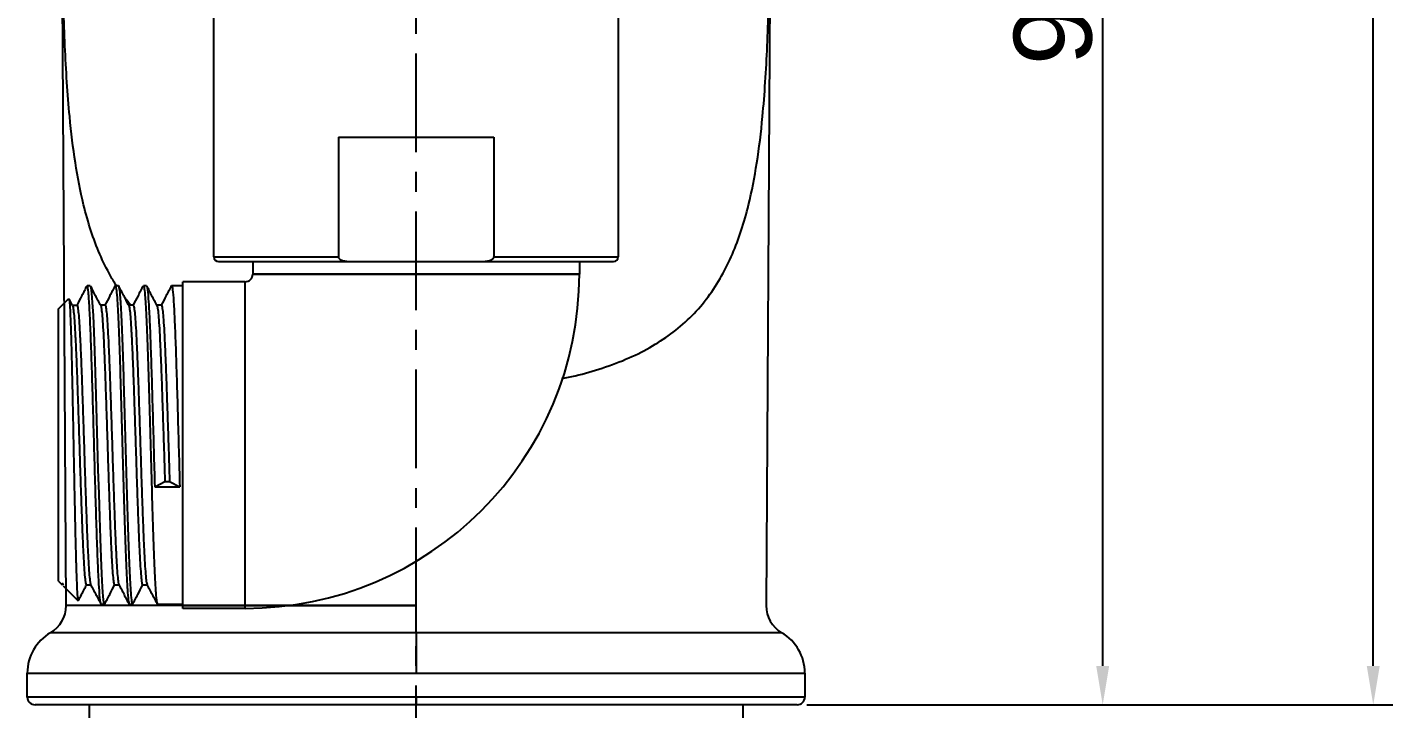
# Model space of a CAD drawing. Header units: millimetres. Extents: x 601 to 1195, y -1757 to -1337.
# Drawn here: x 918.4 to 1006.2, y -1621.3 to -1577.5 of the extents above; entities that cross this region are included whole.
import ezdxf

# ---------------------------------------------------------------- set-up
doc = ezdxf.new("R2010")
doc.units = ezdxf.units.MM
doc.header["$LTSCALE"] = 0.1
doc.linetypes.add('CENTERX2', pattern=[101.6, 63.5, -12.7, 12.7, -12.7])
doc.layers.get('0').update_dxf_attribs({"lineweight": 13})
doc.layers.add('CENTER', color=1, linetype='CENTERX2')
doc.layers.add('DIM', color=3, linetype='Continuous', lineweight=9)
doc.styles.get("Standard").update_dxf_attribs({"font": 'arial.ttf'})
doc.dimstyles.new('ISO-25', dxfattribs={"dimtxt": 2.5, "dimasz": 2.5, "dimexe": 1.25, "dimexo": 0.625, "dimtad": 1, "dimtxsty": 'Standard', "dimcen": 2.5, "dimadec": 0, "dimazin": 0, "dimtfac": 1, "dimtmove": 0, "dimatfit": 3, "dimfxl": 0, "dimarcsym": 0})

# ---------------------------------------------------------------- blocks, each defined once
blk = doc.blocks.new('*D60')
at = {"layer": 'Defpoints', "color": 0}
for p in [(965.767, -1531.056), (987.519, -1531.056), (967.87, -1621.056)]:
    blk.add_point(p, dxfattribs=at)
at = {"layer": 'DIM', "color": 0, "lineweight": -2}
for p, q in [((966.392, -1531.056), (988.769, -1531.056)), ((987.519, -1618.556), (987.519, -1533.556)), ((968.495, -1621.056), (988.769, -1621.056))]:
    blk.add_line(p, q, dxfattribs=at)
at = {"layer": 'DIM', "color": 0}
for points in [[(987.103, -1533.556), (987.936, -1533.556), (987.519, -1531.056)], [(987.103, -1618.556), (987.936, -1618.556), (987.519, -1621.056)]]:
    blk.add_solid(points, dxfattribs=at)
at = {"layer": 'DIM', "color": 0, "insert": (984.341, -1576.056), "char_height": 5, "attachment_point": 5, "rotation": 90}
blk.add_mtext('90', dxfattribs=at)
blk = doc.blocks.new('*D61')
at = {"layer": 'Defpoints', "color": 0}
for p in [(943.37, -1494.15), (1004.916, -1494.15), (967.87, -1621.056)]:
    blk.add_point(p, dxfattribs=at)
at = {"layer": 'DIM', "color": 0, "lineweight": -2}
for p, q in [((943.995, -1494.15), (1006.166, -1494.15)), ((1004.916, -1618.556), (1004.916, -1496.65)), ((968.495, -1621.056), (1006.166, -1621.056))]:
    blk.add_line(p, q, dxfattribs=at)
at = {"layer": 'DIM', "color": 0}
for points in [[(1004.5, -1496.65), (1005.333, -1496.65), (1004.916, -1494.15)], [(1004.5, -1618.556), (1005.333, -1618.556), (1004.916, -1621.056)]]:
    blk.add_solid(points, dxfattribs=at)
at = {"layer": 'DIM', "color": 0, "insert": (1001.287, -1557.603), "char_height": 5, "attachment_point": 5, "rotation": 90}
blk.add_mtext('126,9', dxfattribs=at)

msp = doc.modelspace()

# ---------------------------------------------------------------- linework, layer by layer
at = {"color": 7, "linetype": 'Continuous', "lineweight": 25}
for p, q in [((920.862, -1614.677), (920.575, -1565.847)), ((966.166, -1565.82), (965.879, -1614.677)), ((930.37, -1592.256), (930.37, -1572.856)), ((956.37, -1572.856), (956.37, -1592.256)), ((938.37, -1584.556), (943.37, -1584.556)), ((938.37, -1584.556), (938.37, -1592.256)), ((943.37, -1584.556), (948.37, -1584.556)), ((948.37, -1584.556), (948.37, -1592.256)), ((930.37, -1592.256), (938.37, -1592.256)), ((930.67, -1592.556), (939.212, -1592.556)), ((932.87, -1592.556), (932.87, -1593.356)), ((932.87, -1592.556), (932.87, -1593.356)), ((939.212, -1592.556), (947.529, -1592.556)), ((947.529, -1592.556), (956.07, -1592.556)), ((948.37, -1592.256), (956.37, -1592.256)), ((953.87, -1592.556), (953.87, -1593.356)), ((932.87, -1593.356), (953.87, -1593.356)), ((953.87, -1593.356), (932.87, -1593.356)), ((922.417, -1594.106), (922.217, -1594.106)), ((924.013, -1594.153), (924.027, -1594.106)), ((924.227, -1594.106), (924.027, -1594.106)), ((925.819, -1594.168), (925.837, -1594.106)), ((926.037, -1594.106), (925.837, -1594.106)), ((927.633, -1594.154), (927.647, -1594.106)), ((928.37, -1594.106), (927.647, -1594.106)), ((928.37, -1614.856), (928.37, -1593.856)), ((932.37, -1593.856), (928.37, -1593.856)), ((932.37, -1614.856), (932.37, -1593.856)), ((920.37, -1595.606), (921.039, -1594.937)), ((921.281, -1595.385), (921.057, -1594.956)), ((920.37, -1613.106), (920.37, -1595.606)), ((921.564, -1595.371), (921.274, -1595.371)), ((923.374, -1595.37), (923.083, -1595.37)), ((925.184, -1595.369), (924.893, -1595.369)), ((926.994, -1595.368), (926.702, -1595.368)), ((926.565, -1607.037), (927.22, -1606.708)), ((926.565, -1607.037), (928.175, -1607.037)), ((927.22, -1606.708), (927.52, -1606.708)), ((927.52, -1606.708), (928.175, -1607.037)), ((920.37, -1613.106), (920.612, -1613.348)), ((920.704, -1613.365), (920.612, -1613.241)), ((920.612, -1613.348), (920.612, -1613.241)), ((920.667, -1613.403), (921.631, -1614.367)), ((922.165, -1613.347), (922.458, -1613.347)), ((923.975, -1613.346), (924.267, -1613.346)), ((925.784, -1613.345), (926.077, -1613.345)), ((921.637, -1614.372), (921.644, -1614.349)), ((925.132, -1614.606), (925.145, -1614.558)), ((943.083, -1614.677), (920.862, -1614.677)), ((923.322, -1614.606), (923.122, -1614.606)), ((925.132, -1614.606), (924.932, -1614.606)), ((928.37, -1614.606), (926.742, -1614.606)), ((928.37, -1614.677), (943.37, -1614.677)), ((932.37, -1614.856), (928.37, -1614.856)), ((943.37, -1614.677), (943.083, -1614.677)), ((943.37, -1616.419), (943.37, -1614.677)), ((943.07, -1616.419), (919.866, -1616.419)), ((943.37, -1616.419), (943.07, -1616.419)), ((943.37, -1616.419), (943.37, -1619.014)), ((966.875, -1616.419), (943.37, -1616.419)), ((918.37, -1620.556), (918.37, -1619.014)), ((918.37, -1619.014), (943.37, -1619.014)), ((943.37, -1619.014), (968.37, -1619.014)), ((968.37, -1619.014), (968.37, -1620.556)), ((943.058, -1620.556), (918.37, -1620.556)), ((943.37, -1620.556), (943.058, -1620.556)), ((943.37, -1620.556), (943.37, -1621.056)), ((968.37, -1620.556), (943.37, -1620.556)), ((943.37, -1621.056), (918.87, -1621.056)), ((922.37, -1622.056), (922.37, -1621.056)), ((967.87, -1621.056), (943.37, -1621.056)), ((964.37, -1621.056), (964.37, -1622.056))]:
    msp.add_line(p, q, dxfattribs=at)
at = {"color": 7, "linetype": 'Continuous', "lineweight": 25, "flags": 128}
msp.add_lwpolyline([(922.433, -1594.152), (922.46, -1594.222), (922.505, -1594.588), (922.551, -1595.195), (922.596, -1596.03), (922.641, -1597.07), (922.687, -1598.29), (922.732, -1599.661), (922.777, -1601.147), (922.823, -1602.713), (922.868, -1604.32), (922.914, -1605.927), (922.959, -1607.496), (923.004, -1608.987), (923.05, -1610.363), (923.095, -1611.591), (923.14, -1612.64), (923.186, -1613.484), (923.231, -1614.102), (923.276, -1614.479), (923.322, -1614.606), (923.322, -1614.606)], dxfattribs=at)
at = {"color": 7, "linetype": 'Continuous', "lineweight": 25}
for centre, radius, start, end in [((930.67, -1592.256), 0.3, 180, 270), ((956.07, -1592.256), 0.3, 270, 0), ((932.37, -1593.356), 21.5, 270, 0), ((932.37, -1593.356), 0.5, 270, 0), ((918.862, -1614.689), 2, 300.10695, 0.33703), ((967.879, -1614.689), 2, 179.66297, 239.89305), ((921.37, -1619.014), 3, 120.10695, 180), ((965.37, -1619.014), 3, 0, 59.89305), ((918.87, -1620.556), 0.5, 180, 270), ((967.87, -1620.556), 0.5, 270, 0)]:
    msp.add_arc(centre, radius, start, end, dxfattribs=at)
for points, knots in [([(924.1, -1594.106), (923.969, -1593.901), (923.581, -1593.253), (923.01, -1592.09), (922.44, -1590.563), (921.893, -1588.627), (921.424, -1586.198), (921.105, -1583.533), (920.908, -1581.007), (920.785, -1578.684), (920.703, -1576.264), (920.648, -1573.745), (920.612, -1571.007), (920.591, -1568.481), (920.581, -1566.821), (920.578, -1566.195)], [0.3203424, 0.3203424, 0.3203424, 0.3203424, 0.3412889, 0.3850083, 0.4293368, 0.4745052, 0.5442879, 0.6171253, 0.6695551, 0.7230722, 0.7778421, 0.8340191, 0.891747, 0.9591801, 1, 1, 1, 1]), ([(952.742, -1600.079), (953.032, -1600.02), (953.936, -1599.839), (955.389, -1599.41), (957.061, -1598.784), (958.587, -1598.011), (959.945, -1597.107), (961.138, -1596.055), (962.173, -1594.846), (963.029, -1593.52), (963.731, -1592.09), (964.301, -1590.563), (964.848, -1588.627), (965.317, -1586.198), (965.636, -1583.533), (965.833, -1581.007), (965.955, -1578.684), (966.038, -1576.264), (966.093, -1573.745), (966.129, -1571.007), (966.15, -1568.481), (966.16, -1566.821), (966.163, -1566.195)], [0, 0, 0, 0, 0.020924, 0.065102, 0.112485, 0.15845, 0.203226, 0.249344, 0.295262, 0.341289, 0.385008, 0.429337, 0.474505, 0.544288, 0.617125, 0.669555, 0.723072, 0.777842, 0.834019, 0.891747, 0.95918, 1, 1, 1, 1]), ([(938.37, -1592.256), (938.372, -1592.268), (938.374, -1592.294), (938.399, -1592.342), (938.48, -1592.421), (938.755, -1592.536), (939.019, -1592.548), (939.212, -1592.556)], [0, 0, 0, 0, 0.038584, 0.080494, 0.166478, 0.392925, 1, 1, 1, 1]), ([(947.529, -1592.556), (947.721, -1592.548), (947.987, -1592.536), (948.262, -1592.421), (948.343, -1592.341), (948.367, -1592.294), (948.369, -1592.268), (948.37, -1592.256)], [0, 0, 0, 0, 0.607056, 0.8344, 0.920233, 0.961717, 1, 1, 1, 1]), ([(922.205, -1594.114), (922.095, -1594.324), (921.877, -1594.742), (921.659, -1595.162), (921.551, -1595.371)], [0, 0, 0, 0, 0.503197, 1, 1, 1, 1]), ([(923.104, -1614.533), (923.087, -1614.488), (923.048, -1614.381), (922.985, -1613.548), (922.917, -1612.196), (922.848, -1610.385), (922.78, -1608.242), (922.712, -1605.88), (922.643, -1603.433), (922.575, -1601.037), (922.507, -1598.827), (922.439, -1596.93), (922.37, -1595.436), (922.302, -1594.487), (922.251, -1594.062), (922.222, -1594.143), (922.217, -1594.16)], [0, 0, 0, 0, 0.057464, 0.134432, 0.2114, 0.288368, 0.365336, 0.442305, 0.519273, 0.596241, 0.673209, 0.750177, 0.827145, 0.904113, 0.981081, 1, 1, 1, 1]), ([(923.093, -1595.389), (922.983, -1595.177), (922.761, -1594.752), (922.539, -1594.327), (922.428, -1594.114)], [0, 0, 0, 0, 0.499965, 1, 1, 1, 1]), ([(924.017, -1594.109), (923.907, -1594.322), (923.688, -1594.742), (923.468, -1595.162), (923.36, -1595.37)], [0, 0, 0, 0, 0.505997, 1, 1, 1, 1]), ([(924.027, -1594.106), (924.046, -1594.144), (924.083, -1594.221), (924.14, -1594.83), (924.196, -1595.777), (924.253, -1597.062), (924.31, -1598.625), (924.366, -1600.408), (924.423, -1602.344), (924.479, -1604.356), (924.536, -1606.369), (924.592, -1608.304), (924.649, -1610.088), (924.705, -1611.65), (924.762, -1612.935), (924.819, -1613.882), (924.875, -1614.492), (924.913, -1614.568), (924.932, -1614.606)], [0, 0, 0, 0, 0.0625, 0.125, 0.1875, 0.25, 0.3125, 0.375, 0.4375, 0.5, 0.5625, 0.625, 0.6875, 0.75, 0.8125, 0.875, 0.9375, 1, 1, 1, 1]), ([(924.902, -1595.387), (924.791, -1595.175), (924.57, -1594.75), (924.348, -1594.324), (924.237, -1594.112)], [0, 0, 0, 0, 0.499952, 1, 1, 1, 1]), ([(924.241, -1594.157), (924.255, -1594.188), (924.288, -1594.261), (924.34, -1594.834), (924.396, -1595.776), (924.453, -1597.062), (924.51, -1598.625), (924.566, -1600.408), (924.623, -1602.344), (924.679, -1604.356), (924.736, -1606.369), (924.792, -1608.304), (924.849, -1610.088), (924.905, -1611.65), (924.962, -1612.935), (925.019, -1613.882), (925.075, -1614.492), (925.113, -1614.568), (925.132, -1614.606)], [0, 0, 0, 0, 0.047157, 0.11068, 0.174203, 0.237726, 0.301249, 0.364771, 0.428294, 0.491817, 0.55534, 0.618863, 0.682386, 0.745909, 0.809431, 0.872954, 0.936477, 1, 1, 1, 1]), ([(925.823, -1594.118), (925.712, -1594.33), (925.495, -1594.748), (925.277, -1595.165), (925.171, -1595.369)], [0, 0, 0, 0, 0.50979, 1, 1, 1, 1]), ([(925.837, -1594.106), (925.856, -1594.144), (925.893, -1594.221), (925.95, -1594.83), (926.006, -1595.777), (926.063, -1597.062), (926.12, -1598.625), (926.176, -1600.408), (926.233, -1602.344), (926.289, -1604.356), (926.346, -1606.369), (926.402, -1608.304), (926.459, -1610.088), (926.515, -1611.65), (926.572, -1612.935), (926.629, -1613.882), (926.685, -1614.492), (926.723, -1614.568), (926.742, -1614.606)], [0, 0, 0, 0, 0.0625, 0.125, 0.1875, 0.25, 0.3125, 0.375, 0.4375, 0.5, 0.5625, 0.625, 0.6875, 0.75, 0.8125, 0.875, 0.9375, 1, 1, 1, 1]), ([(926.715, -1595.393), (926.605, -1595.181), (926.383, -1594.756), (926.161, -1594.331), (926.05, -1594.118)], [0, 0, 0, 0, 0.499959, 1, 1, 1, 1]), ([(926.055, -1594.179), (926.071, -1594.221), (926.109, -1594.321), (926.169, -1595.097), (926.235, -1596.367), (926.301, -1598.074), (926.367, -1600.105), (926.433, -1602.358), (926.499, -1604.726), (926.543, -1606.266), (926.565, -1607.037)], [0, 0, 0, 0, 0.094397, 0.223769, 0.353141, 0.482512, 0.611884, 0.741256, 0.870628, 1, 1, 1, 1]), ([(927.637, -1594.11), (927.526, -1594.323), (927.308, -1594.742), (927.089, -1595.161), (926.981, -1595.368)], [0, 0, 0, 0, 0.507142, 1, 1, 1, 1]), ([(927.647, -1594.106), (927.669, -1594.158), (927.713, -1594.263), (927.779, -1595.092), (927.845, -1596.368), (927.911, -1598.073), (927.977, -1600.105), (928.043, -1602.358), (928.109, -1604.726), (928.153, -1606.266), (928.175, -1607.037)], [0, 0, 0, 0, 0.125, 0.25, 0.375, 0.5, 0.625, 0.75, 0.875, 1, 1, 1, 1]), ([(921.049, -1594.961), (921.054, -1594.968), (921.069, -1594.986), (921.091, -1595.215), (921.117, -1595.623), (921.143, -1596.205), (921.169, -1596.941), (921.195, -1597.822), (921.221, -1598.83), (921.247, -1599.948), (921.273, -1601.155), (921.299, -1602.429), (921.325, -1603.746), (921.351, -1605.081), (921.377, -1606.41), (921.403, -1607.707), (921.429, -1608.949), (921.455, -1610.11), (921.481, -1611.169), (921.507, -1612.105), (921.533, -1612.901), (921.559, -1613.54), (921.585, -1614.006), (921.61, -1614.301), (921.627, -1614.343), (921.635, -1614.363)], [0, 0, 0, 0, 0.027067, 0.070221, 0.113494, 0.156886, 0.200396, 0.244024, 0.287771, 0.331636, 0.37562, 0.419722, 0.463942, 0.508281, 0.552738, 0.597314, 0.642008, 0.686821, 0.731752, 0.776801, 0.821969, 0.867255, 0.912659, 0.958182, 1, 1, 1, 1]), ([(925.065, -1595.369), (924.959, -1595.266), (924.771, -1595.084), (924.634, -1594.858), (924.575, -1594.761)], [0, 0, 0, 0, 0.56897, 1, 1, 1, 1]), ([(921.277, -1595.405), (921.289, -1595.429), (921.317, -1595.485), (921.362, -1595.865), (921.41, -1596.491), (921.458, -1597.34), (921.506, -1598.376), (921.554, -1599.58), (921.602, -1600.92), (921.65, -1602.354), (921.698, -1603.843), (921.746, -1605.346), (921.794, -1606.821), (921.842, -1608.227), (921.89, -1609.528), (921.938, -1610.689), (921.986, -1611.667), (922.034, -1612.443), (922.082, -1612.992), (922.126, -1613.31), (922.155, -1613.32), (922.167, -1613.325)], [0, 0, 0, 0, 0.041266, 0.095172, 0.149105, 0.203097, 0.257076, 0.310988, 0.36491, 0.418896, 0.472882, 0.526803, 0.580715, 0.634693, 0.688686, 0.742618, 0.796523, 0.850492, 0.904488, 0.958432, 1, 1, 1, 1]), ([(921.562, -1595.373), (921.563, -1595.37), (921.581, -1595.33), (921.614, -1595.487), (921.662, -1595.857), (921.71, -1596.491), (921.758, -1597.334), (921.806, -1598.376), (921.854, -1599.581), (921.902, -1600.921), (921.95, -1602.354), (921.998, -1603.844), (922.046, -1605.347), (922.094, -1606.823), (922.142, -1608.232), (922.19, -1609.531), (922.238, -1610.689), (922.286, -1611.669), (922.334, -1612.451), (922.382, -1612.992), (922.42, -1613.278), (922.442, -1613.295), (922.448, -1613.299)], [0, 0, 0, 0, 0.00409, 0.058327, 0.112559, 0.166795, 0.221028, 0.275263, 0.329496, 0.383731, 0.437965, 0.492199, 0.546434, 0.600667, 0.654903, 0.709136, 0.763371, 0.817604, 0.87184, 0.926072, 0.980308, 1, 1, 1, 1]), ([(923.09, -1595.388), (923.09, -1595.388), (923.106, -1595.377), (923.139, -1595.581), (923.187, -1596.028), (923.235, -1596.735), (923.283, -1597.641), (923.331, -1598.732), (923.379, -1599.983), (923.427, -1601.357), (923.475, -1602.812), (923.523, -1604.309), (923.571, -1605.808), (923.619, -1607.265), (923.667, -1608.643), (923.715, -1609.905), (923.763, -1611.012), (923.811, -1611.928), (923.859, -1612.64), (923.907, -1613.114), (923.946, -1613.347), (923.969, -1613.323), (923.977, -1613.315)], [0, 0, 0, 0, 0.001143, 0.055262, 0.109358, 0.16352, 0.217705, 0.271836, 0.325927, 0.380078, 0.434266, 0.488409, 0.542498, 0.596638, 0.650825, 0.704979, 0.759071, 0.813199, 0.867384, 0.921548, 0.975646, 1, 1, 1, 1]), ([(923.372, -1595.394), (923.378, -1595.387), (923.401, -1595.361), (923.439, -1595.574), (923.487, -1596.029), (923.535, -1596.729), (923.583, -1597.637), (923.631, -1598.732), (923.679, -1599.983), (923.727, -1601.355), (923.775, -1602.811), (923.823, -1604.309), (923.871, -1605.809), (923.919, -1607.268), (923.967, -1608.647), (924.015, -1609.906), (924.063, -1611.012), (924.111, -1611.932), (924.159, -1612.649), (924.207, -1613.109), (924.24, -1613.33), (924.258, -1613.322), (924.259, -1613.321)], [0, 0, 0, 0, 0.020526, 0.074674, 0.128818, 0.182966, 0.23711, 0.291259, 0.345402, 0.399551, 0.453694, 0.507843, 0.561986, 0.616135, 0.670278, 0.724427, 0.77857, 0.832719, 0.886863, 0.941011, 0.995155, 1, 1, 1, 1]), ([(924.898, -1595.411), (924.904, -1595.413), (924.926, -1595.421), (924.963, -1595.693), (925.011, -1596.225), (925.059, -1596.995), (925.107, -1597.959), (925.155, -1599.104), (925.204, -1600.398), (925.252, -1601.801), (925.3, -1603.273), (925.348, -1604.775), (925.396, -1606.266), (925.444, -1607.703), (925.492, -1609.049), (925.54, -1610.268), (925.588, -1611.316), (925.636, -1612.17), (925.684, -1612.818), (925.732, -1613.212), (925.766, -1613.375), (925.784, -1613.336), (925.786, -1613.332)], [0, 0, 0, 0, 0.019086, 0.07315, 0.127254, 0.181412, 0.235546, 0.289614, 0.343707, 0.39786, 0.452004, 0.50608, 0.560162, 0.614309, 0.66846, 0.722546, 0.776619, 0.830758, 0.884914, 0.939012, 0.993078, 1, 1, 1, 1]), ([(925.182, -1595.391), (925.193, -1595.393), (925.22, -1595.396), (925.263, -1595.689), (925.311, -1596.222), (925.36, -1596.988), (925.408, -1597.957), (925.456, -1599.104), (925.504, -1600.396), (925.552, -1601.798), (925.6, -1603.272), (925.648, -1604.775), (925.696, -1606.266), (925.744, -1607.705), (925.792, -1609.05), (925.84, -1610.266), (925.888, -1611.317), (925.936, -1612.178), (925.984, -1612.813), (926.029, -1613.215), (926.057, -1613.283), (926.07, -1613.313)], [0, 0, 0, 0, 0.03743, 0.091509, 0.145592, 0.199671, 0.253754, 0.307834, 0.361917, 0.415997, 0.470079, 0.52416, 0.578241, 0.632323, 0.686403, 0.740485, 0.794565, 0.848648, 0.902728, 0.956811, 1, 1, 1, 1]), ([(926.711, -1595.418), (926.721, -1595.434), (926.747, -1595.478), (926.788, -1595.835), (926.836, -1596.441), (926.884, -1597.272), (926.932, -1598.295), (926.98, -1599.492), (927.028, -1600.824), (927.076, -1602.252), (927.124, -1603.736), (927.172, -1605.243), (927.204, -1606.218), (927.22, -1606.706)], [0, 0, 0, 0, 0.056503, 0.150796, 0.245205, 0.339637, 0.433965, 0.528246, 0.622643, 0.717083, 0.811423, 0.905666, 1, 1, 1, 1]), ([(926.992, -1595.366), (926.992, -1595.365), (927.008, -1595.324), (927.04, -1595.469), (927.088, -1595.82), (927.136, -1596.437), (927.184, -1597.267), (927.232, -1598.294), (927.28, -1599.49), (927.328, -1600.82), (927.376, -1602.248), (927.424, -1603.734), (927.472, -1605.242), (927.505, -1606.219), (927.521, -1606.708)], [0, 0, 0, 0, 0.00068, 0.091528, 0.182374, 0.273223, 0.364068, 0.454917, 0.545761, 0.636612, 0.727455, 0.818306, 0.909149, 1, 1, 1, 1]), ([(921.651, -1614.353), (921.719, -1614.224), (921.897, -1613.882), (922.075, -1613.54), (922.186, -1613.327)], [0, 0, 0, 0, 0.378568, 1, 1, 1, 1]), ([(922.444, -1613.32), (922.554, -1613.533), (922.776, -1613.958), (922.998, -1614.383), (923.109, -1614.596)], [0, 0, 0, 0, 0.499962, 1, 1, 1, 1]), ([(923.335, -1614.595), (923.446, -1614.382), (923.663, -1613.966), (923.88, -1613.55), (923.986, -1613.346)], [0, 0, 0, 0, 0.51102, 1, 1, 1, 1]), ([(924.255, -1613.324), (924.366, -1613.536), (924.588, -1613.962), (924.81, -1614.387), (924.921, -1614.6)], [0, 0, 0, 0, 0.4999519, 1, 1, 1, 1]), ([(925.141, -1614.602), (925.252, -1614.39), (925.471, -1613.971), (925.689, -1613.552), (925.797, -1613.345)], [0, 0, 0, 0, 0.507428, 1, 1, 1, 1]), ([(926.066, -1613.325), (926.177, -1613.538), (926.399, -1613.963), (926.62, -1614.388), (926.731, -1614.6)], [0, 0, 0, 0, 0.499964, 1, 1, 1, 1])]:
    msp.add_open_spline(points, degree=3, knots=knots, dxfattribs=at)
at = {"layer": 'CENTER'}
msp.add_line((943.37, -1676.966), (943.37, -1487.785), dxfattribs=at)

# ---------------------------------------------------------------- dimensions: what is measured, and where the dimension line sits
at = {"layer": 'DIM'}
for base, p2, picture, middle in [((1004.916, -1494.15), (943.37, -1494.15), '*D61', (1001.287, -1557.603)), ((987.519, -1531.056), (965.767, -1531.056), '*D60', (984.341, -1576.056))]:
    dim = msp.add_linear_dim(base=base, p1=(967.87, -1621.056), p2=p2, angle=90, dimstyle='ISO-25', override={"dimtxt": 5, "dimdec": 1, "dimcen": 5, "dimtdec": 1, "dimfxl": 1.25}, dxfattribs=at)
    dim.commit()
    dim.dimension.update_dxf_attribs({"geometry": picture, "text_midpoint": middle})

doc.saveas('drawing.dxf')
